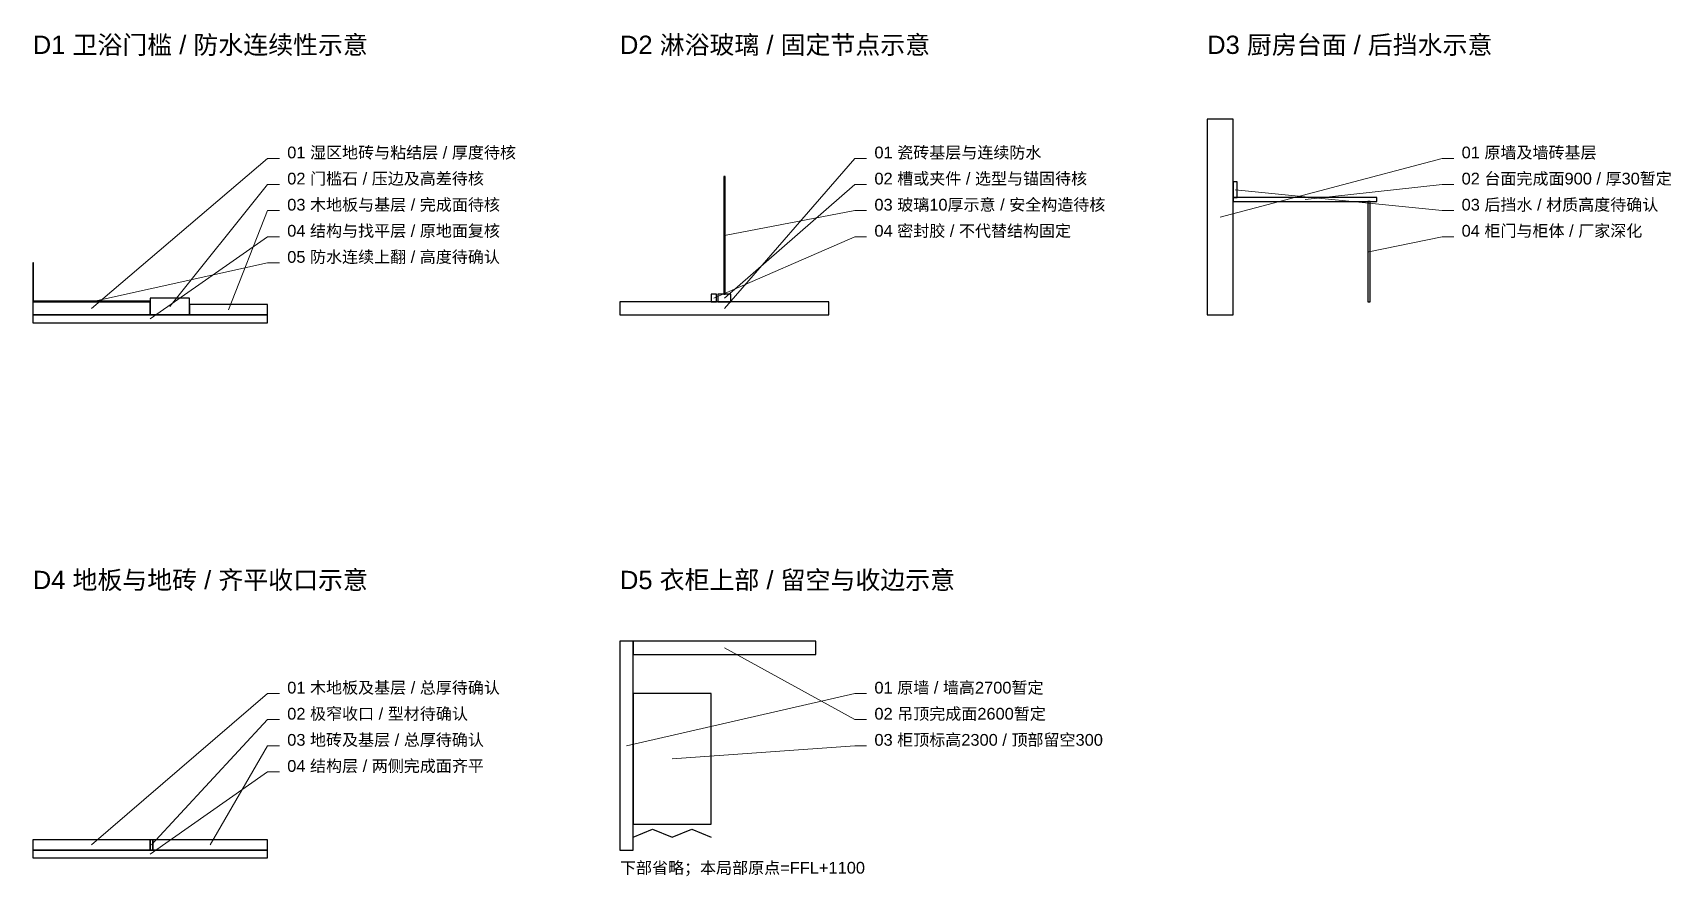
# Model space of a CAD drawing. Header units: millimetres. Extents: x 0 to 12556, y -4300 to 2162.
import ezdxf

# ---------------------------------------------------------------- set-up
doc = ezdxf.new("R2010")
doc.units = ezdxf.units.MM
for name, color, linetype, lineweight in [('A-CEIL', 7, 'Continuous', 25), ('A-DIMS', 7, 'Continuous', 18), ('A-FIXT', 7, 'Continuous', 25), ('A-FLOR', 7, 'Continuous', 25), ('A-FURN', 7, 'Continuous', 25), ('A-PLUM', 7, 'Continuous', 25), ('A-TEXT', 7, 'Continuous', 18), ('A-WALL', 7, 'Continuous', 50)]:
    doc.layers.add(name, color=color, linetype=linetype, lineweight=lineweight)
doc.styles.add('CN', font='Arial Unicode.ttf')

msp = doc.modelspace()

# ---------------------------------------------------------------- linework, layer by layer
at = {"layer": 'A-CEIL', "lineweight": 25}
msp.add_lwpolyline([(4600, -2600), (6000, -2600), (6000, -2500), (4600, -2500)], close=True, dxfattribs=at)
at = {"layer": 'A-DIMS', "lineweight": 13}
for points in [[(450, 50), (1800, 1200), (1890, 1200)], [(5300, 50), (6300, 1200), (6390, 1200)], [(9100, 750), (10800, 1200), (10890, 1200)], [(1050, 65), (1800, 1000), (1890, 1000)], [(5300, 130), (6300, 1000), (6390, 1000)], [(9215, 960), (10800, 800), (10890, 800)], [(9750, 885), (10800, 1000), (10890, 1000)], [(1500, 40), (1800, 800), (1890, 800)], [(5300, 610), (6300, 800), (6390, 800)], [(900, -30), (1800, 600), (1890, 600)], [(5220, 130), (6300, 600), (6390, 600)], [(10240, 485), (10800, 600), (10890, 600)], [(450, 102), (1800, 400), (1890, 400)], [(5300, -2550), (6300, -3100), (6390, -3100)], [(450, -4060), (1800, -2900), (1890, -2900)], [(4550, -3300), (6300, -2900), (6390, -2900)], [(910, -4060), (1800, -3100), (1890, -3100)], [(1360, -4060), (1800, -3300), (1890, -3300)], [(4900, -3400), (6300, -3300), (6390, -3300)], [(900, -4130), (1800, -3500), (1890, -3500)]]:
    msp.add_lwpolyline(points, dxfattribs=at)
at = {"layer": 'A-FIXT', "lineweight": 25}
for points in [[(5295, 160), (5305, 160), (5305, 1060), (5295, 1060)], [(5250, 100), (5350, 100), (5350, 160), (5250, 160)], [(900, -4100), (920, -4100), (920, -4020), (900, -4020)]]:
    msp.add_lwpolyline(points, close=True, dxfattribs=at)
at = {"layer": 'A-FLOR', "lineweight": 25}
for points in [[(0, 0), (900, 0), (900, 100), (0, 100)], [(1200, 0), (1800, 0), (1800, 80), (1200, 80)], [(4500, 0), (6100, 0), (6100, 100), (4500, 100)], [(0, -4100), (900, -4100), (900, -4020), (0, -4020)], [(920, -4100), (1800, -4100), (1800, -4020), (920, -4020)]]:
    msp.add_lwpolyline(points, close=True, dxfattribs=at)
at = {"layer": 'A-FURN', "lineweight": 25}
for points in [[(9200, 900), (9230, 900), (9230, 1020), (9200, 1020)], [(9200, 870), (10300, 870), (10300, 900), (9200, 900)], [(10230, 100), (10250, 100), (10250, 870), (10230, 870)], [(900, 0), (1200, 0), (1200, 130), (900, 130)], [(5200, 100), (5240, 100), (5240, 160), (5200, 160)], [(4600, -3900), (5200, -3900), (5200, -2900), (4600, -2900)]]:
    msp.add_lwpolyline(points, close=True, dxfattribs=at)
at = {"layer": 'A-FURN'}
msp.add_lwpolyline([(4600, -4000), (4750, -3940), (4900, -4000), (5050, -3940), (5200, -4000)], dxfattribs=at)
at = {"layer": 'A-PLUM', "lineweight": 25}
for points in [[(0, 100), (5, 100), (5, 400), (0, 400)], [(0, 100), (900, 100), (900, 105), (0, 105)]]:
    msp.add_lwpolyline(points, close=True, dxfattribs=at)
at = {"layer": 'A-WALL', "lineweight": 25}
for points in [[(9000, 0), (9200, 0), (9200, 1500), (9000, 1500)], [(0, -60), (1800, -60), (1800, 0), (0, 0)], [(4500, -4100), (4600, -4100), (4600, -2500), (4500, -2500)], [(0, -4160), (1800, -4160), (1800, -4100), (0, -4100)]]:
    msp.add_lwpolyline(points, close=True, dxfattribs=at)

# ---------------------------------------------------------------- texts
at = {"layer": 'A-TEXT', "true_color": 0x121212, "style": 'CN'}
for s, height, p in [('D1 卫浴门槛 / 防水连续性示意', 140, (0, 2000)), ('D2 淋浴玻璃 / 固定节点示意', 140, (4500, 2000)), ('D3 厨房台面 / 后挡水示意', 140, (9000, 2000)), ('01 湿区地砖与粘结层 / 厚度待核', 90, (1950, 1200)), ('01 瓷砖基层与连续防水', 90, (6450, 1200)), ('01 原墙及墙砖基层', 90, (10950, 1200)), ('02 门槛石 / 压边及高差待核', 90, (1950, 1000)), ('02 槽或夹件 / 选型与锚固待核', 90, (6450, 1000)), ('02 台面完成面900 / 厚30暂定', 90, (10950, 1000)), ('03 木地板与基层 / 完成面待核', 90, (1950, 800)), ('03 玻璃10厚示意 / 安全构造待核', 90, (6450, 800)), ('03 后挡水 / 材质高度待确认', 90, (10950, 800)), ('04 结构与找平层 / 原地面复核', 90, (1950, 600)), ('04 密封胶 / 不代替结构固定', 90, (6450, 600)), ('04 柜门与柜体 / 厂家深化', 90, (10950, 600)), ('05 防水连续上翻 / 高度待确认', 90, (1950, 400)), ('D4 地板与地砖 / 齐平收口示意', 140, (0, -2100)), ('D5 衣柜上部 / 留空与收边示意', 140, (4500, -2100)), ('01 木地板及基层 / 总厚待确认', 90, (1950, -2900)), ('01 原墙 / 墙高2700暂定', 90, (6450, -2900)), ('02 极窄收口 / 型材待确认', 90, (1950, -3100)), ('02 吊顶完成面2600暂定', 90, (6450, -3100)), ('03 地砖及基层 / 总厚待确认', 90, (1950, -3300)), ('03 柜顶标高2300 / 顶部留空300', 90, (6450, -3300)), ('04 结构层 / 两侧完成面齐平', 90, (1950, -3500)), ('下部省略；本局部原点=FFL+1100', 90, (4500, -4280))]:
    msp.add_text(s, height=height, dxfattribs=at).set_placement(p)

doc.saveas('drawing.dxf')
